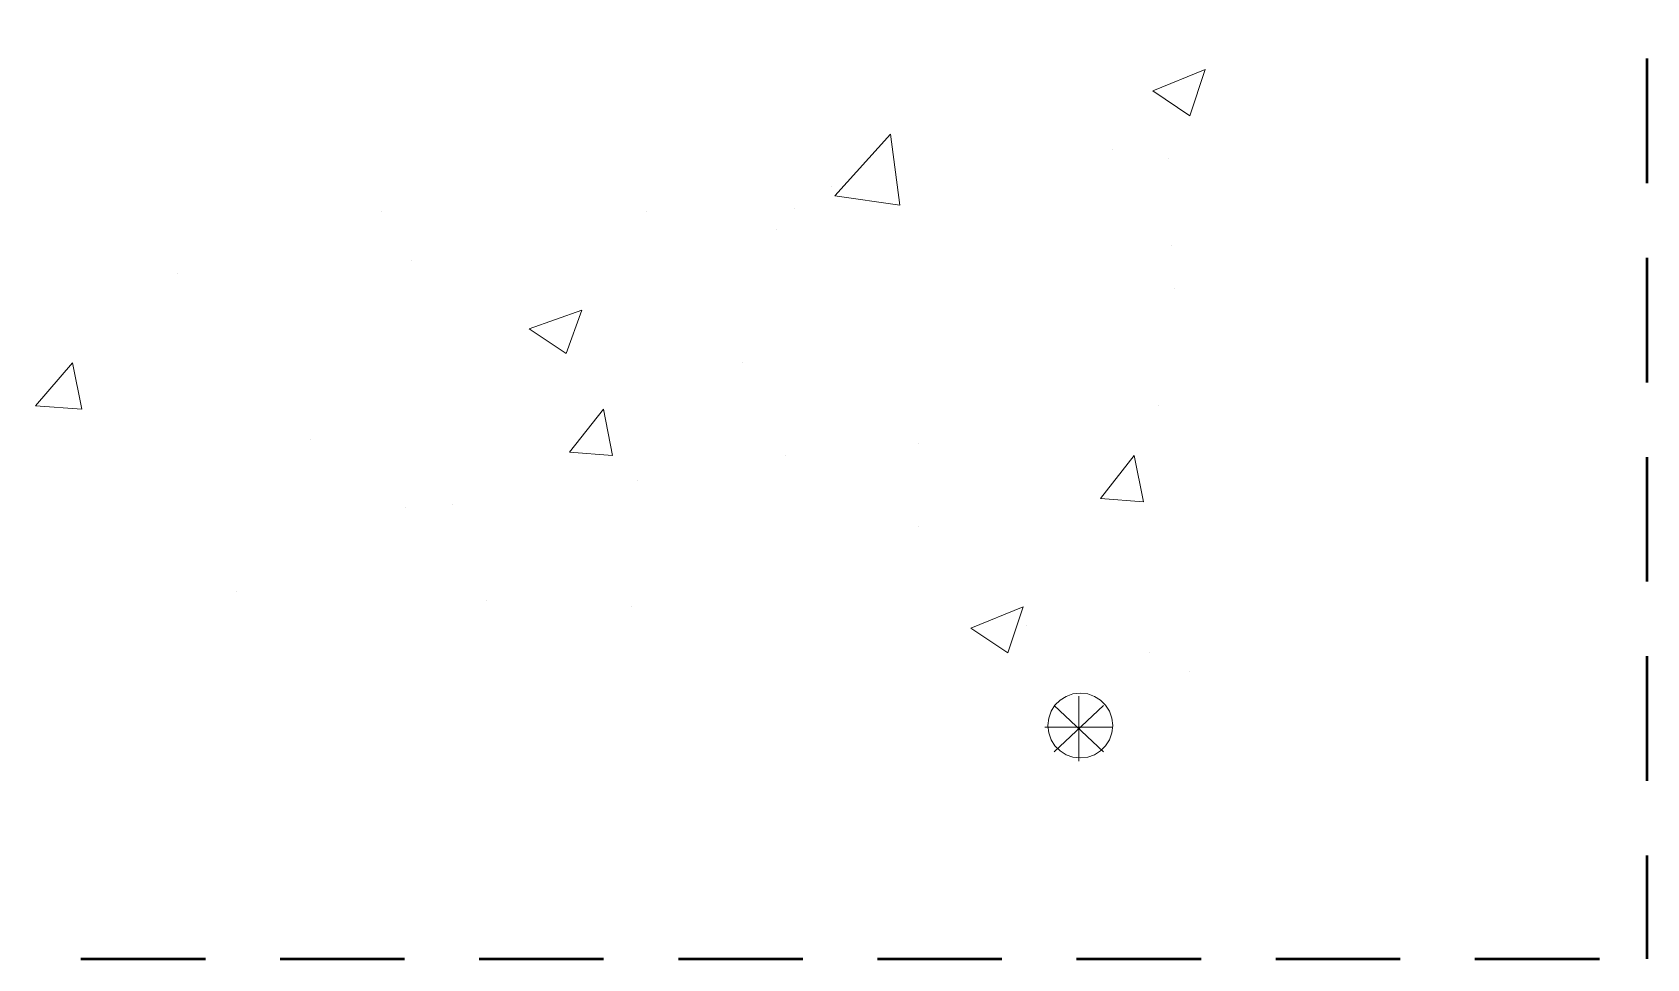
# Paper-space layout '01 Roof Support Layout' of a CAD drawing. Header units: millimetres. Extents: x 5 to 415, y 5 to 292.
# Drawn here: x 242.62 to 275.05, y 39.47 to 58.07 of the extents above; entities that cross this region are included whole.
import ezdxf

# ---------------------------------------------------------------- set-up
doc = ezdxf.new("R2010")
doc.units = ezdxf.units.MM
doc.linetypes.add('DASHED_REVIEW', pattern=[4, 2.5, -1.5])
doc.layers.add('BEAMS', color=7, linetype='Continuous')
doc.layers.add('EXISTING', color=7, linetype='Continuous')

# ---------------------------------------------------------------- blocks, each defined once
blk = doc.blocks.new('SHEET_01')
at = {"layer": 'BEAMS', "color": 7, "linetype": 'DASHED_REVIEW', "lineweight": 50}
for p in [(275.046, 61.542), (183.596, 39.47)]:
    blk.add_line(p, (275.046, 39.47), dxfattribs=at)
at = {"layer": 'EXISTING', "color": 254, "linetype": 'Continuous', "lineweight": 13}
for p, q in [((265.126, 56.892), (266.18, 57.326)), ((265.87, 56.396), (266.18, 57.326)), ((265.126, 56.892), (265.87, 56.396)), ((258.74, 54.784), (259.856, 56.024)), ((259.856, 56.024), (260.042, 54.598)), ((264.32, 55.714), (264.32, 55.714)), ((265.436, 55.528), (265.436, 55.528)), ((258.678, 54.97), (258.678, 54.97)), ((257.934, 54.536), (257.934, 54.536)), ((258.74, 54.784), (260.042, 54.598)), ((249.626, 54.474), (249.626, 54.474)), ((254.958, 54.474), (254.958, 54.474)), ((257.562, 54.102), (257.562, 54.102)), ((265.498, 53.792), (265.498, 53.792)), ((245.534, 53.234), (245.534, 53.234)), ((250.246, 53.482), (250.246, 53.482)), ((265.56, 52.924), (265.56, 52.924)), ((252.602, 52.118), (253.656, 52.49)), ((253.346, 51.622), (253.656, 52.49)), ((252.602, 52.118), (253.346, 51.622)), ((242.682, 50.568), (243.426, 51.436)), ((243.612, 50.506), (243.426, 51.436)), ((256.88, 51.436), (256.88, 51.436)), ((242.682, 50.568), (243.612, 50.506)), ((253.408, 49.638), (254.09, 50.506)), ((254.276, 49.576), (254.09, 50.506)), ((265.25, 50.568), (265.25, 50.568)), ((248.2, 49.886), (248.2, 49.886)), ((253.408, 49.638), (254.276, 49.576)), ((260.414, 49.824), (260.414, 49.824)), ((257.748, 49.576), (257.748, 49.576)), ((264.072, 48.708), (264.754, 49.576)), ((264.94, 48.646), (264.754, 49.576)), ((254.772, 49.08), (254.772, 49.08)), ((264.072, 48.708), (264.94, 48.646)), ((250.122, 48.522), (250.122, 48.522)), ((251.052, 48.584), (251.052, 48.584)), ((260.414, 48.15), (260.414, 48.15)), ((246.712, 46.848), (246.712, 46.848)), ((251.734, 46.662), (251.734, 46.662)), ((254.648, 46.538), (254.648, 46.538)), ((261.468, 46.104), (262.522, 46.538)), ((262.212, 45.608), (262.522, 46.538)), ((261.468, 46.104), (262.212, 45.608)), ((262.584, 46.166), (262.584, 46.166)), ((265.064, 45.608), (265.064, 45.608)), ((265.87, 45.236), (265.87, 45.236)), ((263.52, 44.785), (263.383, 44.736)), ((263.669, 44.802), (263.52, 44.785)), ((263.818, 44.785), (263.669, 44.802)), ((263.955, 44.736), (263.818, 44.785)), ((263.084, 44.437), (263.035, 44.3)), ((263.161, 44.558), (263.084, 44.437)), ((264.134, 44.554), (263.142, 43.624)), ((264.134, 43.624), (263.142, 44.554)), ((263.262, 44.659), (263.161, 44.558)), ((263.383, 44.736), (263.262, 44.659)), ((263.638, 44.74), (263.638, 43.438)), ((264.076, 44.659), (263.955, 44.736)), ((264.177, 44.558), (264.076, 44.659)), ((264.254, 44.437), (264.177, 44.558)), ((264.303, 44.3), (264.254, 44.437)), ((264.32, 44.12), (262.956, 44.12)), ((263.035, 44.3), (263.018, 44.151)), ((263.018, 44.151), (263.035, 44.002)), ((264.32, 44.151), (264.303, 44.3)), ((264.303, 44.002), (264.32, 44.151)), ((263.035, 44.002), (263.084, 43.865)), ((263.084, 43.865), (263.161, 43.744)), ((264.177, 43.744), (264.254, 43.865)), ((264.254, 43.865), (264.303, 44.002)), ((263.161, 43.744), (263.262, 43.643)), ((263.262, 43.643), (263.383, 43.566)), ((263.383, 43.566), (263.52, 43.517)), ((263.52, 43.517), (263.669, 43.5)), ((263.669, 43.5), (263.818, 43.517)), ((263.818, 43.517), (263.955, 43.566)), ((263.955, 43.566), (264.076, 43.643)), ((264.076, 43.643), (264.177, 43.744))]:
    blk.add_line(p, q, dxfattribs=at)

psp = doc.layouts.new('01 Roof Support Layout')

# ---------------------------------------------------------------- block references
psp.add_blockref('SHEET_01', (0, 0))

doc.saveas('drawing.dxf')
